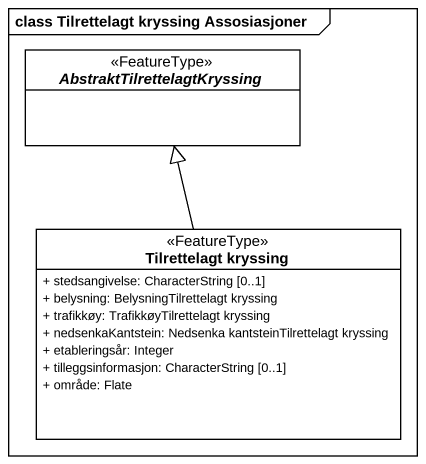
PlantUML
@startuml
mainframe class Tilrettelagt kryssing Assosiasjoner
hide circle
hide empty members
skinparam classAttributeIconSize 0
abstract class AbstraktTilrettelagtKryssing <<FeatureType>>
class "Tilrettelagt kryssing" as Tilrettelagt_kryssing <<FeatureType>> {
  + stedsangivelse: CharacterString [0..1]
  + belysning: BelysningTilrettelagt kryssing
  + trafikkøy: TrafikkøyTilrettelagt kryssing
  + nedsenkaKantstein: Nedsenka kantsteinTilrettelagt kryssing
  + etableringsår: Integer
  + tilleggsinformasjon: CharacterString [0..1]
  + område: Flate
}
Tilrettelagt_kryssing -up-|> AbstraktTilrettelagtKryssing
@enduml
